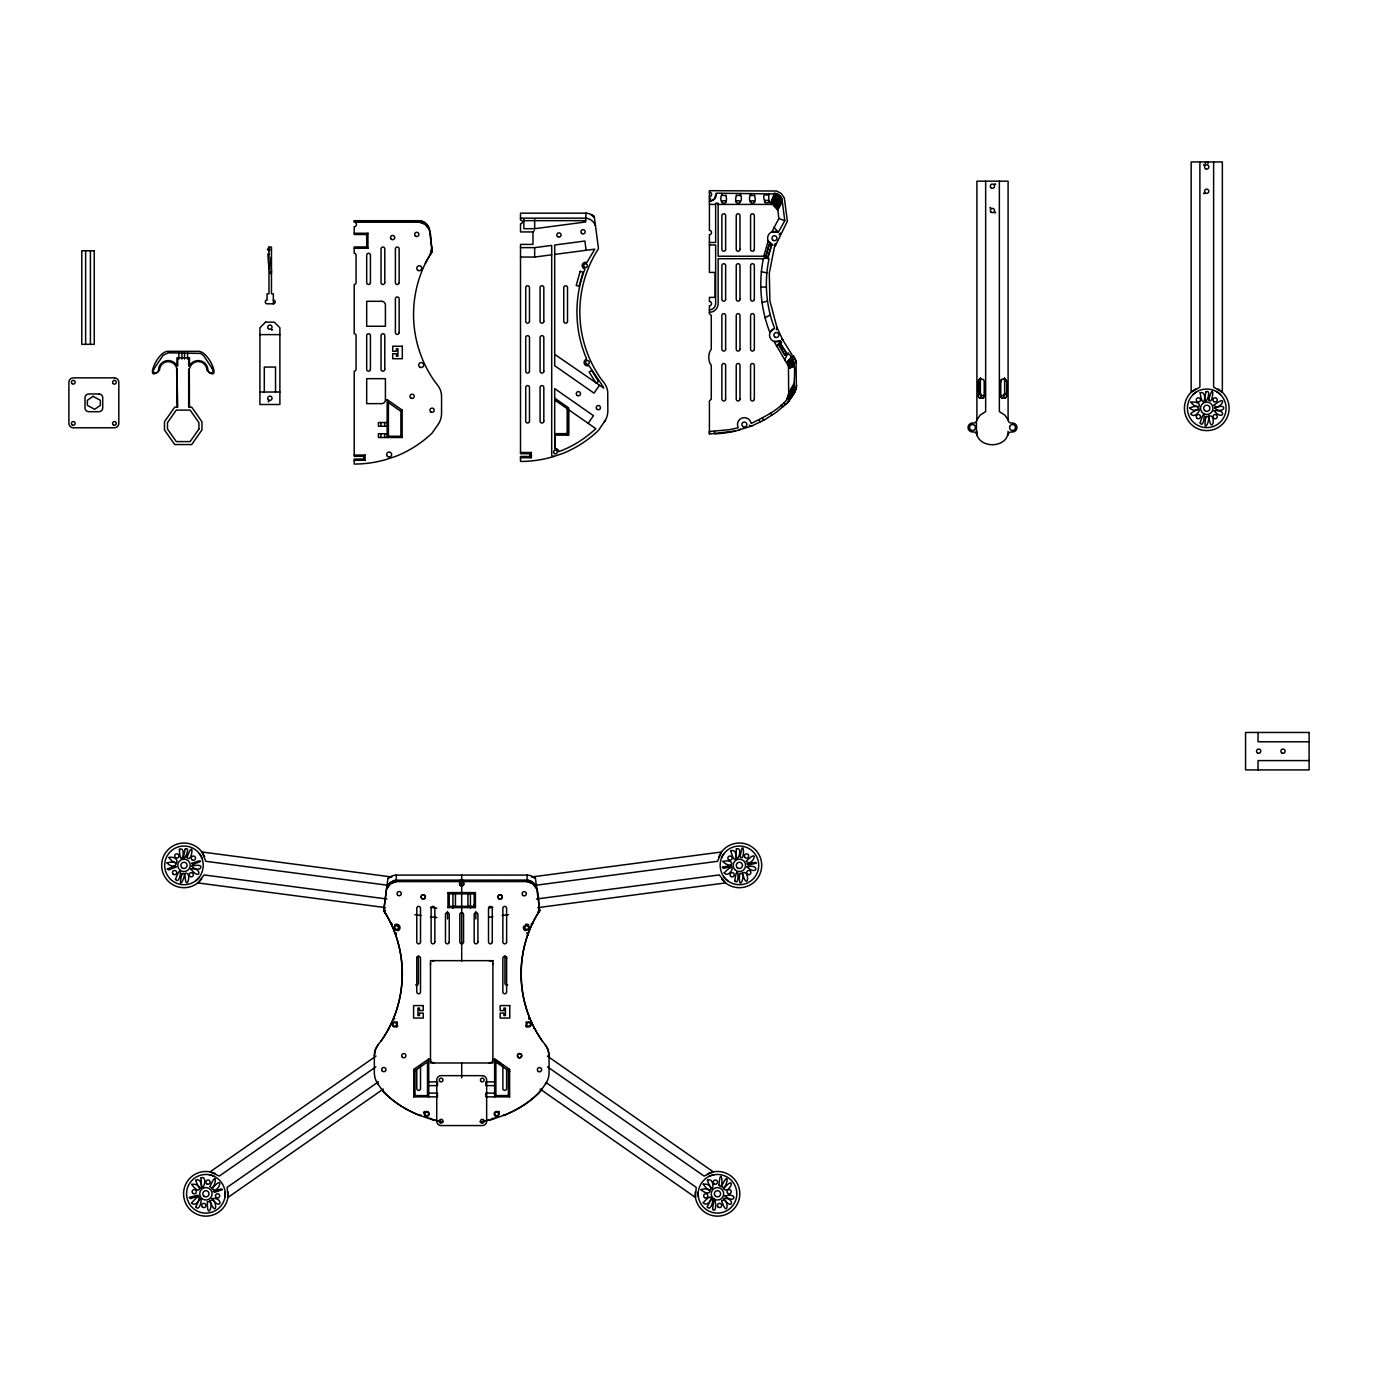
<?xml version="1.0" encoding="UTF-8"?>
<svg xmlns="http://www.w3.org/2000/svg" width="1378" height="1378" viewBox="0 0 1378 1378"><rect width="100%" height="100%" fill="white"/><g stroke="black" fill="none" stroke-linecap="round" stroke-linejoin="round"><path stroke-width="1.5" d="M176.97 407.113L176.66 368.047A8.733 8.733 0 0 0 159.503 370.303C144.208 384.634 156.834 350.959 168.116 351.338L198.294 351.338C209.577 350.959 222.202 384.634 206.907 370.303A8.733 8.733 0 0 0 189.733 368.047L188.683 369.7L188.683 407.113L191.68 407.113L201.929 421.72L201.929 429.953L191.697 444.56L174.713 444.56L164.482 429.953L164.482 421.72L174.73 407.113L177.728 407.113L176.832 368.563M189.441 365.049L189.441 357.815L176.97 357.815L176.97 365.067M430.349 254.499L431.71 247.54C430.522 238.807 432.21 221.806 419.412 220.721L354.215 220.721L354.215 222.22A2.239 2.239 0 0 1 356.454 224.459A2.239 2.239 0 0 1 354.215 226.715L354.215 234.501L366.686 234.501L367.943 233.261L354.215 233.261M537.833 913.855L539.194 906.879C538.006 898.163 539.694 881.162 526.896 880.077L395.538 880.197L389.922 882.867L386.77 887.294L383.704 910.6A116.579 116.579 0 0 1 380.931 1041.182L377.968 1044.886M554.697 399.982L595.847 428.696C585.082 438.548 572.611 446.644 558.865 451.605L558.641 450.899A3.376 3.376 0 0 0 555.248 448.591L554.697 435.155L568.666 435.155L568.666 407.905L554.697 398.156M725.827 195.194C729.393 207.492 716.87 204.788 722.124 193.471L722.124 195.469L725.861 195.469M736.472 195.469L740.227 195.469L740.227 193.471C745.102 204.685 732.528 207.578 736.438 195.194M754.524 195.194C758.089 207.492 745.567 204.788 750.821 193.471L750.821 195.469L754.576 195.469M765.031 202.377C760.432 189.423 769.372 198.139 768.924 193.471L768.7 202.583L765.272 202.79L765.031 200.378L768.769 200.378L768.769 202.377M786.597 399.689L788.698 393.574L788.457 366.1L774.074 341.503L780.413 340.728L781.533 342.657L778.363 344.638L784.943 355.231L788.13 353.25C797.259 361.243 794.021 374.523 794.176 384.979C789.973 404.908 767.684 415.191 751.217 423.459L750.872 422.374A6.856 6.856 0 0 0 742.208 417.999A6.856 6.856 0 0 0 737.833 426.663L738.108 427.748L729.892 429.626L709.412 431.521L709.463 434.018L735.507 431.004L751.372 426.147L764.29 419.997L776.331 412.246L787.303 403.031L794.262 392.868L796.363 387.218L796.036 361.329L782.842 340.039L776.968 327.499L769.889 300.748L769.303 273.085L775.073 243.837A2.67 2.67 0 0 1 775.263 246.007L787.389 221.203L784.323 197.915L781.188 193.471L776.589 191.025L709.412 190.681L709.412 230.384A2.119 2.119 0 0 1 711.53 232.503A2.119 2.119 0 0 1 709.412 234.622L709.412 272.431L715.027 272.431L715.027 297.39L709.412 297.39L709.412 301.506A2.119 2.119 0 0 1 711.53 303.625A2.119 2.119 0 0 1 709.412 305.744L709.412 313.633L711.272 315.493L711.272 349.185C707.913 353.543 707.913 361.053 711.272 365.411L711.272 399.103L709.412 400.981L709.412 434.018M374.334 1055.634L375.367 1049.76L378.244 1044.524A18.241 18.241 0 0 0 374.334 1055.669L374.334 1072.635A19.585 19.585 0 0 0 377.916 1083.969C390.715 1103.554 413.469 1114.647 435.586 1120.4M768.114 240.84L772.972 245.043L769.286 244.216L765.427 257.841L769.027 258.857C764.101 281.939 766.047 306.295 774.608 328.291L769.871 332.511C760.845 309.154 758.296 283.3 763.36 258.719M224.958 1197.189C226.836 1187.009 219.498 1176.502 209.301 1174.745M378.433 1081.799L227.163 1187.336L227.921 1197.465L383.291 1089.051M385.547 913.855L384.135 907.482M380.931 1041.2C408.146 1003.408 409.3 949.511 383.704 910.6L387.941 878.406L391.783 876.046A16.502 16.502 0 0 1 396.175 875.082L527.206 875.082L526.896 881.576L532.649 883.711L536.61 888.776M520.505 218.155L585.702 218.155L586.012 213.159L520.505 213.159L520.505 220.015A1.878 1.878 0 0 1 522.365 221.892A1.878 1.878 0 0 1 520.505 223.77L520.505 231.935L532.976 231.935L534.233 230.677M394.142 1016.93L394.573 1019.048A3.014 3.014 0 0 1 394.142 1016.93L394.125 1016.878M778.191 232.52L784.805 220.704L781.912 198.621L777.485 194.005L716.267 193.178L714.252 199.276L709.412 201.291M384.1 908.085L383.704 910.6L385.254 913.321M709.412 242.476L715.647 242.476L715.647 203.169L718.145 203.169L718.145 256.222L764.532 256.222L764.067 258.719L718.145 258.719L718.145 303.625A8.733 8.733 0 0 1 709.412 312.358M384.1 908.688L385.013 912.787M540.09 1089.051L695.477 1197.465L696.217 1187.336L546.721 1083.022M698.439 1197.189C696.545 1187.009 703.882 1176.502 714.08 1174.745M780.275 344.173L780.482 343.311L787.062 353.922L780.275 344.173L778.363 344.638M784.943 355.231L779.225 344.844M531.546 876.994L721.538 851.983L717.525 861.319L534.664 885.399M724.036 853.585C717.68 861.767 719.35 874.462 727.601 880.714M763.791 256.222L768.183 240.978M765.427 257.841L769.286 244.216M767.391 257.755L771.68 244.905L767.822 258.513L766.202 257.41M796.656 385.254A19.533 19.533 0 0 1 793.194 394.573L788.474 401.36L795.123 389.767M384.135 909.291L384.772 912.219M718.145 204.409L770.216 204.409L774.453 193.178M770.216 204.409L775.142 193.264M770.905 204.495L775.952 193.437M771.714 204.667L776.727 193.695M778.243 232.382L771.852 231.883L778.88 218.482L777.76 210.059L773.247 205.236L777.485 194.005M773.971 205.632L778.208 194.401M774.66 206.08L778.897 194.849M775.297 206.579L779.535 195.349M775.9 207.148L780.137 195.917M776.434 207.768L780.671 196.537M776.916 208.44L781.154 197.209M777.33 209.146L781.567 197.915M777.674 209.852L781.912 198.621M1008.093 431.297C1008.507 447.247 981.946 449.538 976.899 435.103A3.221 3.221 0 0 0 973.764 431.986L972.541 431.986A4.496 4.496 0 0 1 968.045 427.49A4.496 4.496 0 0 1 972.541 423.012L973.764 423.012A3.221 3.221 0 0 0 976.899 419.894L980.154 415.14L985.649 411.591L985.649 181.173M428.747 1058.941L428.747 1096.854L427.507 1095.596L427.507 1061.904L428.747 1058.941L413.779 1069.397L413.779 1096.854L437.481 1096.854L437.481 1093.116L428.747 1093.116M386.77 888.776L390.732 883.711L396.485 881.576L458.736 881.576L461.699 880.077L464.644 881.576L526.896 881.576M541.416 1089.567L540.744 1090.756M777.76 210.059L782.308 201.722M268.968 247.058L268.968 293.824L267.091 293.824L267.091 300.077A1.878 1.878 0 0 0 265.231 301.937A1.878 1.878 0 0 0 267.091 303.815L273.344 303.815L273.344 293.824L271.466 293.824L271.466 247.058L268.968 247.058L267.556 249.659L268.968 250.813M784.599 359.675L788.13 353.25M425.389 263.319L432.192 251.244L429.126 227.921M177.728 357.815L177.728 366.1L175.127 363.413A9.749 9.749 0 0 0 158.815 367.771L158.401 371.009A2.739 2.739 0 0 1 153.01 370.303L163.138 355.266L168.219 352.82L200.671 353.423L203.686 355.748L213.401 370.303A2.739 2.739 0 0 1 208.009 371.009L207.596 367.771A9.749 9.749 0 0 0 191.284 363.413L188.683 366.1L188.683 357.815M430.642 253.965L432.192 251.244L431.779 248.126M538.126 913.321L539.676 910.6L535.439 878.406L532.511 876.511M788.716 392.851L794.262 383.187A17.122 17.122 0 0 1 791.644 392.403L786.649 399.603M153.01 370.303L154.129 368.357M195.779 880.714C204.03 874.462 205.701 861.767 199.362 853.585M385.633 907.637L197.777 882.919L204.065 874.927L386.925 899.007M788.698 393.574L794.245 384.1M605.355 420.324L598.396 430.47A112.789 112.789 0 0 1 562.465 453.586L551.7 457.117A114.34 114.34 0 0 1 520.505 461.458L520.505 456.462L530.099 456.462L531.357 457.72L531.357 452.484L520.505 452.484M546.549 1082.264C534.044 1102.917 510.515 1114.475 487.795 1120.4M430.901 253.431L432.192 251.244L431.814 248.729M538.385 912.787L539.676 910.6L539.263 907.482M788.664 394.16L794.176 384.979M788.578 394.745L794.072 385.857M788.474 395.331L793.917 386.718M794.331 390.456L796.363 387.218M189.286 369.046L189.441 407.113M788.354 395.917L793.711 387.58M788.182 396.485L793.47 388.424M789.904 398.259L795.864 389.164M431.125 252.863L431.814 249.332M538.609 912.219L539.298 908.085M789.68 398.914L795.537 390.129M787.992 397.036L793.194 389.251M789.422 399.551L795.158 391.059M787.768 397.587L792.867 390.077M789.129 400.171L794.727 391.972M787.527 398.139L792.488 390.87M976.451 421.427L976.451 433.553M788.819 400.774L794.262 392.868M787.251 398.655L792.092 391.645M384.186 909.893L384.583 911.65M788.474 401.36L793.745 393.729M787.303 403.031L793.194 394.573M541.933 1089.051L539.59 1092.427A112.789 112.789 0 0 1 503.659 1115.543M599.344 385.495L594.004 393.143L554.697 365.704L554.697 245.008L584.892 241.029L586.115 250.279M588.165 423.339L593.487 415.691L554.697 388.63L554.697 433.657L567.168 433.657L568.425 434.897L568.425 409.559M776.434 346.533L780.654 341.227M978.328 381.827L980.378 379.329A2.498 1.43 -90 0 1 980.568 378.072A2.498 1.43 90 0 0 980.378 379.329L980.378 393.057A2.498 1.43 -90 0 0 981.808 395.555L984.822 395.555L982.772 398.053L979.758 398.053A2.498 1.43 -90 0 1 978.328 395.555L978.328 381.827A2.498 1.43 -90 0 1 979.758 379.329L982.772 379.329A2.498 1.43 -90 0 1 984.202 381.827L984.202 395.555A2.498 1.43 90 0 1 984.168 396.106M978.328 395.555L980.378 393.057M979.758 398.053L981.808 395.555A2.498 1.43 90 0 1 980.378 392.971M431.314 252.295L431.779 249.935M538.798 911.65L539.298 908.688M786.959 362.69L791.575 357.643M786.649 362.225L791.316 357.229M387.959 878.372L390.87 876.511M787.183 363.017L791.885 358.091A15.761 15.761 0 0 1 794.262 366.29L788.716 368.391L794.245 365.859M387.149 433.76L378.416 433.76L378.416 437.498L402.135 437.498L400.877 436.258L400.877 411.299L402.135 410.041L387.149 399.603L387.149 437.498L388.407 436.258L388.407 402.583L387.149 399.603M354.215 248.229L367.943 248.229L366.686 246.972L354.215 246.972L354.215 253.294A1.878 1.878 0 0 1 356.075 255.154L356.075 282.611A1.878 1.878 0 0 1 354.215 284.488L354.215 333.752A1.878 1.878 0 0 1 356.075 335.612L356.075 369.304A1.878 1.878 0 0 1 354.215 371.182L354.215 456.325L363.809 456.325L365.067 455.067L365.067 460.321L354.215 460.321M532.976 231.935L532.976 244.406L520.505 244.406L520.505 453.724L530.099 453.724L531.357 452.484M447.971 907.585L449.211 906.328L474.17 906.328L475.427 907.585L475.427 892.6L447.971 892.6L447.971 907.585L475.427 907.585M475.427 892.6L474.17 893.857L474.17 906.328M413.779 1096.854L415.019 1095.596L427.507 1095.596M508.361 1070.637L509.619 1069.397L494.633 1058.941L494.633 1096.854L495.891 1095.596L508.361 1095.579L509.619 1096.854L485.9 1096.854L485.9 1093.116L494.633 1093.116M787.458 363.499L792.316 358.831M787.716 363.999L792.712 359.606M787.94 364.515L793.073 360.399M1199.893 161.949L1199.893 387.132L1191.16 392.317L1191.16 161.949L1222.355 161.949L1222.355 392.317L1213.622 387.132L1213.622 161.949M1193.09 394.59C1200.359 387.218 1213.174 387.218 1220.443 394.59M788.147 365.032L793.366 361.191M376.039 1056.065L210.059 1171.886L219.309 1176.071L375.849 1066.865M413.521 1071.671L427.507 1061.904M788.302 365.566L793.642 362.018M431.486 251.709L431.71 250.538M538.953 911.065L539.263 909.291M547.342 1056.065L713.322 1171.886L704.072 1176.071L547.531 1066.865M785.15 354.37L786.201 353.715M788.457 366.1L793.849 362.862M765.031 317.818L770.216 314.976M788.56 366.651L794.021 363.706M788.647 367.203L794.159 364.55M788.698 367.754L794.228 365.411M394.659 924.776L395.348 924.483A3.376 3.376 0 0 1 398.69 924.914M761.948 302.643L767.408 301.093M482.644 1121.485L483.781 1121.244M480.044 1121.899L481.887 1121.606M523.864 219.136L523.864 228.696L534.664 228.696L585.702 221.961L585.702 219.136M520.505 247.644L534.664 247.644L551.7 245.405L551.7 454.619A1.74 1.74 0 0 0 554.059 456.342M520.505 257.049L534.664 257.049L551.7 254.809M554.697 254.413L594.779 249.142L586.839 262.561A3.376 3.376 0 0 0 582.446 264.369A3.376 3.376 0 0 0 584.255 268.779L584.944 269.072C573.679 297.734 574.35 330.909 586.718 359.107L586.029 359.417A3.376 3.376 0 0 0 584.41 363.895A3.376 3.376 0 0 0 588.888 365.532L602.117 385.151A15.141 15.141 0 0 1 603.702 388.045L554.697 354.335M536.455 899.007L719.316 874.927L725.603 882.919L537.764 907.637M488.639 907.895L492.893 907.327M488.639 917.3L492.893 916.732M502.178 915.509L508.534 914.665M760.708 287.227L766.271 286.986M709.412 204.409L715.647 204.409M523.864 220.652L585.702 220.652M429.126 229.42L425.165 224.356L419.412 222.22L357.16 222.22L354.215 220.721A3.738 3.738 0 0 1 356.85 221.824M709.412 244.974L715.647 244.974L715.647 303.625A6.235 6.235 0 0 1 709.412 309.861M268.968 249.556L271.466 249.556M268.968 254.172L267.849 254.172L268.968 269.52M270.209 272.017L271.466 272.017L270.743 257.462M270.209 272.637L271.466 272.637M270.209 273.516L271.466 273.516M259.925 334.613L279.889 334.613M1002.219 398.053A2.498 1.43 90 0 1 1000.79 395.555L1000.79 381.827A2.498 1.43 90 0 1 1002.219 379.329L1005.234 379.329A2.498 1.43 -90 0 1 1006.663 381.827L1006.663 395.555A2.498 1.43 90 0 1 1005.234 398.053L1002.219 398.053L1000.187 395.555A2.498 1.43 -90 0 1 999.808 395.469M259.925 392.024L279.889 392.024M1000.187 395.555L1003.201 395.555L1005.234 398.053M387.149 422.529L378.416 422.529L378.416 426.267L387.149 426.267M388.407 436.258L400.877 436.258M354.215 455.067L365.067 455.067M520.505 457.72L531.357 457.72M365.067 460.321L363.809 459.063L354.215 459.063L354.215 464.059A114.34 114.34 0 0 0 385.409 459.718L396.175 456.187A112.789 112.789 0 0 0 432.106 433.071L437.997 424.631A19.585 19.585 0 0 0 441.563 413.279L441.563 396.313A18.241 18.241 0 0 0 437.653 385.203L434.966 381.844A116.579 116.579 0 0 1 432.192 251.244L431.607 251.123M1309.1 741.777L1258.045 741.777L1258.045 732.459M1309.1 760.587L1258.045 760.587L1258.045 769.906M448.797 893.805L474.6 893.805M428.747 1081.885L437.481 1081.885L437.481 1085.623L428.747 1085.623M494.633 1081.885L485.9 1081.885L485.9 1085.623L494.633 1085.623M585.702 218.155L586.666 218.275A11.506 11.506 0 0 1 594.865 224.201L595.417 225.355L594.865 224.201M391.834 876.994L201.86 851.983L205.856 861.319L388.717 885.399M430.487 907.327L436.878 908.171M414.847 914.665L421.22 915.509M430.487 916.732L436.878 917.576M441.494 1121.606L442.872 1121.83M539.091 910.479L539.676 910.6A116.579 116.579 0 0 0 542.45 1041.2L545.412 1044.886M761.293 271.759L766.805 272.844M439.599 1121.244L440.753 1121.485M769.716 244.991L770.922 245.336M778.88 218.482L784.805 220.704M528.739 924.776L528.032 924.483A3.376 3.376 0 0 0 525.466 924.483M764.377 256.773L765.582 257.307M591.317 214.572L594.245 216.467L598.483 248.643A116.579 116.579 0 0 0 601.256 379.243L603.943 382.602A18.241 18.241 0 0 1 607.715 391.714L607.853 410.678A19.585 19.585 0 0 1 604.287 422.03M586.012 213.159A16.502 16.502 0 0 1 590.404 214.124L594.383 217.483M527.206 875.082A16.502 16.502 0 0 1 531.598 876.046L532.855 876.908M591.386 214.847L594.245 216.467M532.58 876.77L535.439 878.406M388.407 402.583L400.877 411.299M495.891 1060.078L501.127 1063.747M494.633 1058.941L495.891 1061.938L509.86 1071.671M767.942 241.581L768.976 242.339M447.971 892.6L449.211 893.857L449.211 906.328M413.779 1069.397L415.019 1070.637M393.195 1025.473L393.522 1025.835A1.878 1.878 0 0 0 396.571 1024.732A1.878 1.878 0 0 0 394.091 1022.648A1.878 1.878 0 0 0 393.522 1025.835M773.902 227.301L778.329 232.176M783.979 402.565L785.581 404.477M781.119 404.977L782.721 406.889M1006.663 381.827L1004.631 379.329A2.498 1.43 90 0 0 1004.441 378.072A2.498 1.43 -90 0 1 1004.631 379.329L1004.631 393.057A2.498 1.43 -90 0 1 1003.201 395.555A2.498 1.43 90 0 0 1004.631 393.057L1006.663 395.555M381.448 1089.051L383.807 1092.427A112.789 112.789 0 0 0 419.756 1115.543M539.194 909.893L539.676 910.6C514.097 949.511 515.234 1003.408 542.45 1041.2M377.916 1083.969L376.831 1082.264M770.526 413.021L771.869 415.123M382.636 1090.756L381.964 1089.567M212.264 368.357L213.401 370.303M762.447 418.102L763.533 420.359M759.071 419.722L760.139 421.961M1008.093 435.103A3.221 3.221 0 0 1 1011.228 431.986L1012.468 431.986A4.496 4.496 0 0 0 1016.964 427.49A4.496 4.496 0 0 0 1012.468 423.012L1011.228 423.012A3.221 3.221 0 0 1 1008.093 419.894L1004.855 415.14L999.36 411.591L999.36 181.173M396.175 875.082L396.485 881.576M549.047 1055.634L548.013 1049.76L545.137 1044.524A18.241 18.241 0 0 1 549.047 1055.669L549.047 1072.635A19.585 19.585 0 0 1 545.481 1083.969M714.39 431.417L714.665 433.898A114.34 114.34 0 0 0 735.507 431.004M1208.006 161.949L1208.006 163.603M1205.509 161.949L1205.509 163.551M1008.093 419.894L1008.093 181.173L976.899 181.173L976.899 419.894M979.396 378.743L979.396 393.781M976.899 431.297L976.899 435.103M754.421 202.377C756.315 200.154 748.771 200.154 750.665 202.377M740.072 202.377C741.967 200.154 734.422 200.154 736.317 202.377M725.706 202.377C727.618 200.154 720.057 200.154 721.969 202.377M567.168 408.698L567.168 433.657M554.697 435.155L554.697 448.591M536.059 886.14L536.059 887.639M535.525 885.227L535.525 886.726M534.905 884.383L534.905 885.882M534.664 219.291L534.664 228.696M534.664 247.644L534.664 257.049M534.216 883.591L534.216 885.089M533.458 882.867L533.458 884.366M532.649 882.213L532.649 883.711M531.77 881.644L531.77 883.126M530.84 881.145L530.84 882.643M530.099 453.724L530.099 456.462M529.875 880.731L529.875 882.23M528.876 880.421L528.876 881.92M527.86 880.197L527.86 881.696M509.619 1069.397L509.619 1096.854M508.361 1070.62L508.361 1095.596M506.622 957.073L506.622 991.884A1.878 1.878 0 0 1 504.744 993.745A1.878 1.878 0 0 1 502.867 991.884L502.867 958.192A1.878 1.878 0 0 1 504.744 956.315A1.878 1.878 0 0 1 506.622 958.192M506.622 1069.552L506.622 1088.499A1.878 1.878 0 0 1 504.744 1090.377A1.878 1.878 0 0 1 502.867 1088.499L502.867 1065.332M504.951 955.867L504.951 983.237A1.878 1.878 0 0 0 507.759 984.857M495.891 1061.904L495.891 1095.596M475.858 911.461L475.858 918.971M470.432 893.805L470.432 908.309M467.934 893.805L467.934 907.034M461.699 875.082L461.699 960.966M461.699 1062.8L461.699 1077.854M455.446 893.805L455.446 907.034M452.949 893.805L452.949 908.309M447.523 911.461L447.523 918.971M428.575 226.784L428.575 228.283M428.041 225.871L428.041 227.37M427.421 225.027L427.421 226.526M426.732 224.235L426.732 225.734M425.974 223.512L425.974 225.01M425.165 222.857L425.165 224.356M424.286 222.289L424.286 223.787M423.356 221.789L423.356 223.288M422.391 221.376L422.391 222.874M421.392 221.066L421.392 222.564M420.514 1065.332L420.514 1088.499A1.878 1.878 0 0 1 418.636 1090.377A1.878 1.878 0 0 1 416.776 1088.499L416.776 1069.552M420.376 220.842L420.376 222.34M419.412 220.721L419.412 222.22M418.43 955.867L418.43 983.237A1.878 1.878 0 0 1 415.622 984.857M416.776 957.073L416.776 991.884A1.878 1.878 0 0 0 418.636 993.745A1.878 1.878 0 0 0 420.514 991.884L420.514 958.192A1.878 1.878 0 0 0 418.636 956.315A1.878 1.878 0 0 0 416.776 958.192M415.019 1070.62L415.019 1095.596M402.135 410.041L402.135 437.498M395.538 880.197L395.538 881.696M394.504 880.421L394.504 881.92M393.505 880.731L393.505 882.23M392.541 881.145L392.541 882.643M391.61 881.644L391.61 883.126M390.732 882.213L390.732 883.711M389.922 882.867L389.922 884.366M389.164 883.591L389.164 885.089M388.475 884.383L388.475 885.882M387.855 885.227L387.855 886.726M387.321 886.14L387.321 887.639M384.651 422.529L384.651 426.267M384.651 433.76L384.651 437.498M380.914 422.529L380.914 426.267M380.914 433.76L380.914 437.498M367.943 233.261L367.943 248.229M366.686 234.501L366.686 246.972M363.809 456.325L363.809 459.063M275.531 392.024L275.531 367.065L264.3 367.065L264.3 392.024M187.58 352.82L187.58 359.072M184.514 352.82L184.514 359.072M181.896 352.82L181.896 359.072M178.83 352.82L178.83 359.072M90.414 250.762L90.414 344.345M85.625 250.762L85.625 344.345M268.968 401.756A3.617 3.617 0 0 1 268.107 401.394M272.465 329.686A3.617 3.617 0 0 1 271.724 330.272M273.344 300.077A1.878 1.878 0 0 1 275.204 301.937A1.878 1.878 0 0 1 273.344 303.815M752.009 425.836A2.463 2.463 0 0 1 749.374 425.147M771.818 244.561A6.856 6.856 0 0 1 768.114 235.586A6.856 6.856 0 0 1 777.106 231.9M779.276 341.244A6.856 6.856 0 0 1 770.164 337.937A6.856 6.856 0 0 1 773.471 328.825M740.193 429.161A2.584 2.584 0 0 1 738.97 430.108M793.452 355.937A18.241 18.241 0 0 1 796.484 363.275M709.412 192.179A2.239 2.239 0 0 1 711.651 194.436A2.239 2.239 0 0 1 709.412 196.675M716.267 194.436A6.856 6.856 0 0 1 711.186 201.05M492.893 1119.057A114.34 114.34 0 0 1 482.644 1121.451M440.753 1121.451A114.34 114.34 0 0 1 430.487 1119.057M525.449 930.701A3.376 3.376 0 0 1 523.64 926.292M526.723 1027.161A3.376 3.376 0 0 1 525.604 1025.835M525.896 1022.476A3.376 3.376 0 0 1 526.482 1021.821M498.87 1111.374A3.376 3.376 0 0 1 499.456 1112.029M495.253 1118.264A1.74 1.74 0 0 1 493.858 1118.213M399.31 925.534A3.376 3.376 0 0 1 399.327 929.633M398.707 930.271A3.376 3.376 0 0 1 397.932 930.701M397.777 1025.835A3.376 3.376 0 0 1 396.657 1027.161M396.898 1021.821A3.376 3.376 0 0 1 397.484 1022.476M423.546 1112.821A3.376 3.376 0 0 1 424.51 1111.374M429.523 1118.213A1.74 1.74 0 0 1 428.127 1118.264M707.999 1173.574A22.341 22.341 0 0 1 739.039 1187.974A22.341 22.341 0 0 1 719.454 1216.051A22.341 22.341 0 0 1 695.218 1191.884M517.473 1055.238A2.119 2.119 0 0 1 520.729 1054.015A2.119 2.119 0 0 1 520.712 1057.512A2.119 2.119 0 0 1 517.456 1056.254M709.274 1176.278A19.344 19.344 0 0 1 736.145 1188.749A19.344 19.344 0 0 1 719.195 1213.053A19.344 19.344 0 0 1 698.198 1192.142M228.162 1191.884A22.341 22.341 0 0 1 203.927 1216.051A22.341 22.341 0 0 1 184.342 1187.974A22.341 22.341 0 0 1 215.381 1173.574M225.182 1192.142A19.344 19.344 0 0 1 204.185 1213.053A19.344 19.344 0 0 1 187.236 1188.749A19.344 19.344 0 0 1 214.107 1176.278M201.722 878.957A22.341 22.341 0 0 1 167.548 880.456A22.341 22.341 0 0 1 172.009 846.523A22.341 22.341 0 0 1 204.65 856.823M199.362 877.149A19.344 19.344 0 0 1 169.752 878.441A19.344 19.344 0 0 1 173.611 849.055A19.344 19.344 0 0 1 201.877 857.96M718.73 856.823A22.341 22.341 0 0 1 751.372 846.523A22.341 22.341 0 0 1 755.85 880.456A22.341 22.341 0 0 1 721.659 878.957M721.504 857.96A19.344 19.344 0 0 1 749.77 849.055A19.344 19.344 0 0 1 753.628 878.441A19.344 19.344 0 0 1 724.036 877.149M1217.928 388.923A22.341 22.341 0 0 1 1223.871 422.633A22.341 22.341 0 0 1 1189.645 422.633A22.341 22.341 0 0 1 1195.587 388.923M1203.562 165.136A3.617 3.617 0 0 1 1204.148 164.378M1204.148 193.833A3.617 3.617 0 0 1 1203.562 193.092M1216.429 391.524A19.344 19.344 0 0 1 1221.58 420.703A19.344 19.344 0 0 1 1191.953 420.703A19.344 19.344 0 0 1 1197.086 391.524M504.296 1115.233A2.463 2.463 0 0 1 503.676 1115.353M492.652 1118.281A2.584 2.584 0 0 1 491.257 1119.504M474.17 905.053A1.878 1.878 0 0 1 474.721 903.727M420.962 1115.112A2.463 2.463 0 0 1 419.084 1115.233M432.141 1119.504A2.584 2.584 0 0 1 430.728 1118.281M448.66 903.727A1.878 1.878 0 0 1 449.211 905.053M489.138 960.655A3.738 3.738 0 0 1 491.016 961.155M492.756 963.429A3.738 3.738 0 0 1 492.893 964.393M491.791 1061.887A3.738 3.738 0 0 1 489.138 1062.989M492.893 1059.234A3.738 3.738 0 0 1 492.756 1060.216M459.046 881.179A3.738 3.738 0 0 1 464.334 881.179M430.487 964.393A3.738 3.738 0 0 1 430.625 963.429M432.365 961.155A3.738 3.738 0 0 1 434.242 960.655M434.242 1062.989A3.738 3.738 0 0 1 431.59 1061.887M430.625 1060.216A3.738 3.738 0 0 1 430.487 1059.234M995.002 183.618A3.617 3.617 0 0 1 995.571 184.359M995.571 212.315A3.617 3.617 0 0 1 995.002 213.056M989.886 207.94A3.617 3.617 0 0 1 990.627 207.372M1000.79 381.827A2.498 1.43 -90 0 1 1002.219 379.329M984.202 395.555A2.498 1.43 -90 0 1 982.772 398.053M527.705 934.456L527.55 935.404A2.67 2.67 0 0 0 526.982 932.699L527.705 934.456M191.68 1202.908C197.622 1209.746 205.253 1186.63 191.68 1202.908M195.71 1180.326C202.824 1200.29 203.634 1175.951 195.71 1180.326M209.99 1200.789C217.104 1220.753 217.913 1196.431 209.99 1200.789M212.16 1188.628C218.086 1195.467 225.716 1172.351 212.16 1188.628M700.885 1189.645C711.358 1198.774 714.235 1185.735 700.885 1189.645M703.245 1202.684C708.895 1209.763 717.456 1186.975 703.245 1202.684M707.465 1180.274C713.77 1200.496 715.561 1176.226 707.465 1180.274M712.598 1209.281C718.196 1215.809 714.769 1186.389 712.598 1209.281M718.903 1185.218C724.501 1191.763 721.073 1162.343 718.903 1185.218M721.624 1200.6C727.928 1220.839 729.72 1196.552 721.624 1200.6M723.571 1188.525C729.22 1195.604 737.781 1172.816 723.571 1188.525M724.931 1195.949C735.421 1205.078 738.281 1192.039 724.931 1195.949M395.71 934.129L395.831 935.404A2.67 2.67 0 0 1 396.192 932.958L395.71 934.129M529.29 1017.55L528.825 1019.048A3.014 3.014 0 0 0 529.238 1016.93L529.29 1017.55M777.003 328.153L776.537 329.652A3.014 3.014 0 0 0 776.951 327.533L777.003 328.153M167.358 868.829L168.512 869.983L176.401 866.9L175.264 866.228L167.358 868.829M168.891 857.478C178.985 870.534 180.294 855.187 168.891 857.478M175.471 879.336C180.552 886.399 183.395 857.874 175.471 879.336M179.398 849.382C180.277 871.757 187.477 845.592 179.398 849.382M181.948 873.91C176.195 896.165 189.423 869.673 181.948 873.91M185.203 849.158C179.45 871.43 192.679 844.921 185.203 849.158M184.876 873.635C185.737 896.01 192.937 869.845 184.876 873.635M186.995 857.392C192.093 864.454 194.918 835.946 186.995 857.392M190.836 869.018C200.964 882.127 202.153 866.676 190.836 869.018M191.611 863.351L192.765 864.506L200.654 861.422L199.517 860.75L191.611 863.351M722.761 861.422C732.838 871.034 736.283 858.132 722.761 861.422M724.225 872.774C729.548 880.094 739.142 857.719 724.225 872.774M730.822 850.881C736.196 871.378 739.09 847.194 730.822 850.881M734.767 880.835C740.055 887.604 737.971 858.063 734.767 880.835M740.227 856.651C745.515 863.438 743.448 833.897 740.227 856.651M742.38 872.894C747.772 893.375 750.648 869.208 742.38 872.894M746.239 861.216C751.561 868.536 761.138 846.161 746.239 861.216M746.945 866.883C757.004 876.494 760.449 863.593 746.945 866.883M975.538 427.49L975.124 428.989A2.997 2.997 0 0 1 970.612 429.798A2.997 2.997 0 0 1 970.612 425.199A2.997 2.997 0 0 1 975.124 425.991L975.538 427.49M1009.574 426.715L1009.867 428.989A2.997 2.997 0 0 0 1014.397 429.798A2.997 2.997 0 0 0 1014.397 425.199A2.997 2.997 0 0 0 1009.867 425.991L1009.574 426.715M1189.645 408.026C1198.343 415.725 1204.889 401.773 1189.645 408.026M1205.853 391.8C1201.995 414.347 1213.794 388.234 1205.853 391.8M1205.853 416.759C1201.995 439.306 1213.794 413.193 1205.853 416.759M1214.586 408.026C1223.302 415.725 1229.848 401.773 1214.586 408.026M189.372 1197.448L190.474 1198.653L198.501 1195.932L197.381 1195.208L189.372 1197.448M191.663 1184.391C201.154 1197.861 203.152 1182.6 191.663 1184.391M195.9 1206.87C200.654 1214.156 204.771 1185.786 195.9 1206.87M201.085 1177.863C200.93 1200.255 209.318 1174.435 201.085 1177.863M207.355 1201.84C207.062 1223.871 215.812 1198.843 207.355 1201.84M210.111 1186.475C214.865 1193.761 218.999 1165.392 210.111 1186.475M212.057 1198.602C221.548 1212.089 223.546 1196.81 212.057 1198.602M213.349 1191.178L214.434 1192.366L222.461 1189.645L221.358 1188.938L213.349 1191.178M703.297 1184.184C712.237 1198.05 714.837 1182.875 703.297 1184.184M707.31 1206.784C711.771 1214.259 717.042 1186.079 707.31 1206.784M721.59 1186.303C726.051 1193.779 731.322 1165.616 721.59 1186.303M723.76 1198.481C732.7 1212.33 735.301 1197.155 723.76 1198.481M167.065 862.886C174.696 871.654 182.998 858.683 167.065 862.886M191.8 866.142C199.448 874.909 207.751 861.956 191.8 866.142M722.434 867.124L723.416 868.416L731.649 866.383L730.598 865.573L722.434 867.124M736.386 848.917C734.336 871.223 744.895 846.213 736.386 848.917M739.659 873.669C737.592 895.976 748.151 870.965 739.659 873.669M747.169 863.868L748.151 865.16L756.384 863.128L755.333 862.318L747.169 863.868M1190.816 402.187C1199.532 413.021 1204.648 400.705 1190.816 402.187M1190.781 413.641C1195.105 421.599 1207.524 400.653 1190.781 413.641M1200.169 392.782C1202.839 413.813 1208.85 390.215 1200.169 392.782M1200.186 422.994C1204.527 430.401 1206.336 400.843 1200.186 422.994M1208.747 399.741C1213.105 407.147 1214.896 377.589 1208.747 399.741M1208.764 416.122C1211.417 437.136 1217.446 413.555 1208.764 416.122M1214.104 405.046C1218.428 413.004 1230.847 392.075 1214.104 405.046M1214.07 410.765C1222.786 421.599 1227.901 409.266 1214.07 410.765M580.207 271.345L576.211 285.453L579.087 286.262L583.083 272.172L580.207 271.345M388.579 1028.763L388.424 1029.056A2.498 2.498 0 0 1 389.251 1028.074L388.579 1028.763M780.551 233.33L779.173 234.622A2.67 2.67 0 0 0 780.551 233.33M532.838 922.726L531.15 924.121A2.67 2.67 0 0 0 532.838 922.726M198.932 429.006L190.13 441.58L176.281 441.58L167.479 429.006L167.479 422.667L176.281 410.11L190.13 410.11L198.932 422.667L198.932 429.006M265.541 322.142L259.925 327.757L259.925 404.495L279.889 404.495L279.889 327.757L274.274 322.142L265.541 322.142M93.032 396.33L87.365 400.309L87.365 405.356L94.686 409.318L100.353 405.356L100.353 400.309L93.032 396.33M591.644 370.406L589.112 371.991L595.968 383.015L598.5 381.43L591.644 370.406M710.531 198.639L709.412 198.794A4.375 4.375 0 0 0 710.531 198.639M94.255 250.762L81.767 250.762L81.767 344.345L94.255 344.345L94.255 250.762M381.654 301.3L366.686 301.3L366.686 326.259L385.409 326.259L385.409 305.038A3.738 3.738 0 0 0 381.654 301.3M402.307 346.222L392.696 346.222L392.696 351.218L396.433 351.218L396.433 348.72L397.932 348.72L397.932 356.213L396.433 356.213L396.433 353.715L392.696 353.715L392.696 358.711L402.307 358.711L402.307 346.222M114.443 377.865L73.275 377.865A4.375 4.375 0 0 0 68.9 382.24L68.9 423.425A4.375 4.375 0 0 0 73.275 427.783L114.443 427.783A4.375 4.375 0 0 0 118.818 423.425L118.818 382.24A4.375 4.375 0 0 0 114.443 377.865M385.409 378.674L366.686 378.674L366.686 403.633L381.654 403.633A3.738 3.738 0 0 0 385.409 399.878L385.409 378.674M98.975 393.97L88.743 393.97A3.738 3.738 0 0 0 85.005 397.708L85.005 407.94A3.738 3.738 0 0 0 88.743 411.695L98.975 411.695A3.738 3.738 0 0 0 102.713 407.94L102.713 397.708A3.738 3.738 0 0 0 98.975 393.97M1309.1 732.459L1245.557 732.459L1245.557 769.906L1309.1 769.906L1309.1 732.459M492.893 960.655L430.487 960.655L430.487 1062.989L492.893 1062.989L492.893 960.655M423.218 1005.578L413.607 1005.578L413.607 1018.066L423.218 1018.066L423.218 1013.071L419.463 1013.071L419.463 1015.569L417.965 1015.569L417.965 1008.076L419.463 1008.076L419.463 1010.574L423.218 1010.574L423.218 1005.578M509.774 1005.578L500.18 1005.578L500.18 1010.574L503.917 1010.574L503.917 1008.076L505.416 1008.076L505.416 1015.569L503.917 1015.569L503.917 1013.071L500.18 1013.071L500.18 1018.066L509.774 1018.066L509.774 1005.578M482.283 1075.65L441.098 1075.65A4.375 4.375 0 0 0 436.74 1080.025L436.74 1121.192A4.375 4.375 0 0 0 441.098 1125.568L482.283 1125.568A4.375 4.375 0 0 0 486.658 1121.192L486.658 1080.025A4.375 4.375 0 0 0 482.283 1075.65M391.92 924.018L390.542 922.726A2.67 2.67 0 0 0 391.92 924.018M534.13 1028.074L533.854 1027.902A2.498 2.498 0 0 1 534.957 1029.056L534.13 1028.074M782.325 339.109L782.101 338.885A2.498 2.498 0 0 1 782.67 339.66L782.325 339.109M754.334 249.366L754.334 215.674A1.878 1.878 0 0 0 752.457 213.797A1.878 1.878 0 0 0 750.579 215.674L750.579 249.366A1.878 1.878 0 0 0 752.457 251.227A1.878 1.878 0 0 0 754.334 249.366M754.334 299.267L754.334 265.575A1.878 1.878 0 0 0 752.457 263.715A1.878 1.878 0 0 0 750.579 265.575L750.579 299.267A1.878 1.878 0 0 0 752.457 301.145A1.878 1.878 0 0 0 754.334 299.267M754.334 349.185L754.334 315.493A1.878 1.878 0 0 0 752.457 313.633A1.878 1.878 0 0 0 750.579 315.493L750.579 349.185A1.878 1.878 0 0 0 752.457 351.063A1.878 1.878 0 0 0 754.334 349.185M754.334 399.103L754.334 365.411A1.878 1.878 0 0 0 752.457 363.534A1.878 1.878 0 0 0 750.579 365.411L750.579 399.103A1.878 1.878 0 0 0 752.457 400.981A1.878 1.878 0 0 0 754.334 399.103M739.986 249.366L739.986 215.674A1.878 1.878 0 0 0 738.108 213.797A1.878 1.878 0 0 0 736.231 215.674L736.231 249.366A1.878 1.878 0 0 0 738.108 251.227A1.878 1.878 0 0 0 739.986 249.366M739.986 299.267L739.986 265.575A1.878 1.878 0 0 0 738.108 263.715A1.878 1.878 0 0 0 736.231 265.575L736.231 299.267A1.878 1.878 0 0 0 738.108 301.145A1.878 1.878 0 0 0 739.986 299.267M739.986 349.185L739.986 315.493A1.878 1.878 0 0 0 738.108 313.633A1.878 1.878 0 0 0 736.231 315.493L736.231 349.185A1.878 1.878 0 0 0 738.108 351.063A1.878 1.878 0 0 0 739.986 349.185M739.986 399.103L739.986 365.411A1.878 1.878 0 0 0 738.108 363.534A1.878 1.878 0 0 0 736.231 365.411L736.231 399.103A1.878 1.878 0 0 0 738.108 400.981A1.878 1.878 0 0 0 739.986 399.103M725.638 249.366L725.638 215.674A1.878 1.878 0 0 0 723.76 213.797A1.878 1.878 0 0 0 721.883 215.674L721.883 249.366A1.878 1.878 0 0 0 723.76 251.227A1.878 1.878 0 0 0 725.638 249.366M725.638 299.267L725.638 265.575A1.878 1.878 0 0 0 723.76 263.715A1.878 1.878 0 0 0 721.883 265.575L721.883 299.267A1.878 1.878 0 0 0 723.76 301.145A1.878 1.878 0 0 0 725.638 299.267M725.638 349.185L725.638 315.493A1.878 1.878 0 0 0 723.76 313.633A1.878 1.878 0 0 0 721.883 315.493L721.883 349.185A1.878 1.878 0 0 0 723.76 351.063A1.878 1.878 0 0 0 725.638 349.185M725.638 399.103L725.638 365.411A1.878 1.878 0 0 0 723.76 363.534A1.878 1.878 0 0 0 721.883 365.411L721.883 399.103A1.878 1.878 0 0 0 723.76 400.981A1.878 1.878 0 0 0 725.638 399.103M567.512 321.315L567.512 287.623A1.878 1.878 0 0 0 565.635 285.746A1.878 1.878 0 0 0 563.757 287.623L563.757 321.315A1.878 1.878 0 0 0 565.635 323.193A1.878 1.878 0 0 0 567.512 321.315M543.828 321.315L543.828 287.623A1.878 1.878 0 0 0 541.95 285.746A1.878 1.878 0 0 0 540.073 287.623L540.073 321.315A1.878 1.878 0 0 0 541.95 323.193A1.878 1.878 0 0 0 543.828 321.315M543.828 371.233L543.828 337.541A1.878 1.878 0 0 0 541.95 335.664A1.878 1.878 0 0 0 540.073 337.541L540.073 371.233A1.878 1.878 0 0 0 541.95 373.093A1.878 1.878 0 0 0 543.828 371.233M543.828 421.151L543.828 387.459A1.878 1.878 0 0 0 541.95 385.582A1.878 1.878 0 0 0 540.073 387.459L540.073 421.151A1.878 1.878 0 0 0 541.95 423.012A1.878 1.878 0 0 0 543.828 421.151M529.479 321.315L529.479 287.623A1.878 1.878 0 0 0 527.602 285.746A1.878 1.878 0 0 0 525.724 287.623L525.724 321.315A1.878 1.878 0 0 0 527.602 323.193A1.878 1.878 0 0 0 529.479 321.315M529.479 371.233L529.479 337.541A1.878 1.878 0 0 0 527.602 335.664A1.878 1.878 0 0 0 525.724 337.541L525.724 371.233A1.878 1.878 0 0 0 527.602 373.093A1.878 1.878 0 0 0 529.479 371.233M529.479 421.151L529.479 387.459A1.878 1.878 0 0 0 527.602 385.582A1.878 1.878 0 0 0 525.724 387.459L525.724 421.151A1.878 1.878 0 0 0 527.602 423.012A1.878 1.878 0 0 0 529.479 421.151M506.622 941.966L506.622 908.274A1.878 1.878 0 0 0 504.744 906.397A1.878 1.878 0 0 0 502.867 908.274L502.867 941.966A1.878 1.878 0 0 0 504.744 943.844A1.878 1.878 0 0 0 506.622 941.966M492.273 941.966L492.273 908.274A1.878 1.878 0 0 0 490.396 906.397A1.878 1.878 0 0 0 488.518 908.274L488.518 941.966A1.878 1.878 0 0 0 490.396 943.844A1.878 1.878 0 0 0 492.273 941.966M477.908 941.966L477.908 914.51A1.878 1.878 0 0 0 476.047 912.632A1.878 1.878 0 0 0 474.17 914.51L474.17 941.966A1.878 1.878 0 0 0 476.047 943.844A1.878 1.878 0 0 0 477.908 941.966M463.559 941.966L463.559 914.51A1.878 1.878 0 0 0 461.699 912.632A1.878 1.878 0 0 0 459.821 914.51L459.821 941.966A1.878 1.878 0 0 0 461.699 943.844A1.878 1.878 0 0 0 463.559 941.966M449.211 941.966L449.211 914.51A1.878 1.878 0 0 0 447.333 912.632A1.878 1.878 0 0 0 445.473 914.51L445.473 941.966A1.878 1.878 0 0 0 447.333 943.844A1.878 1.878 0 0 0 449.211 941.966M434.862 941.966L434.862 908.274A1.878 1.878 0 0 0 432.985 906.397A1.878 1.878 0 0 0 431.125 908.274L431.125 941.966A1.878 1.878 0 0 0 432.985 943.844A1.878 1.878 0 0 0 434.862 941.966M420.514 941.966L420.514 908.274A1.878 1.878 0 0 0 418.636 906.397A1.878 1.878 0 0 0 416.776 908.274L416.776 941.966A1.878 1.878 0 0 0 418.636 943.844A1.878 1.878 0 0 0 420.514 941.966M399.138 282.611L399.138 248.918A1.878 1.878 0 0 0 397.26 247.041A1.878 1.878 0 0 0 395.383 248.918L395.383 282.611A1.878 1.878 0 0 0 397.26 284.488A1.878 1.878 0 0 0 399.138 282.611M399.138 332.529L399.138 298.837A1.878 1.878 0 0 0 397.26 296.959A1.878 1.878 0 0 0 395.383 298.837L395.383 332.529A1.878 1.878 0 0 0 397.26 334.406A1.878 1.878 0 0 0 399.138 332.529M384.789 282.611L384.789 248.918A1.878 1.878 0 0 0 382.912 247.041A1.878 1.878 0 0 0 381.034 248.918L381.034 282.611A1.878 1.878 0 0 0 382.912 284.488A1.878 1.878 0 0 0 384.789 282.611M384.789 369.304L384.789 335.612A1.878 1.878 0 0 0 382.912 333.752A1.878 1.878 0 0 0 381.034 335.612L381.034 369.304A1.878 1.878 0 0 0 382.912 371.182A1.878 1.878 0 0 0 384.789 369.304M370.424 282.611L370.424 255.154A1.878 1.878 0 0 0 368.563 253.294A1.878 1.878 0 0 0 366.686 255.154L366.686 282.611A1.878 1.878 0 0 0 368.563 284.488A1.878 1.878 0 0 0 370.424 282.611M370.424 369.304L370.424 335.612A1.878 1.878 0 0 0 368.563 333.752A1.878 1.878 0 0 0 366.686 335.612L366.686 369.304A1.878 1.878 0 0 0 368.563 371.182A1.878 1.878 0 0 0 370.424 369.304M268.4 328.636A2.119 2.119 0 0 0 271.966 327.671A2.119 2.119 0 0 0 269.365 325.087A2.119 2.119 0 0 0 268.4 328.636M268.4 399.758A2.119 2.119 0 0 0 271.966 398.81A2.119 2.119 0 0 0 269.365 396.209A2.119 2.119 0 0 0 268.4 399.758M113.117 383.566A1.878 1.878 0 0 0 116.252 382.722A1.878 1.878 0 0 0 113.961 380.431A1.878 1.878 0 0 0 113.117 383.566M71.949 383.566A1.878 1.878 0 0 0 75.084 382.722A1.878 1.878 0 0 0 72.776 380.431A1.878 1.878 0 0 0 71.949 383.566M72.328 425.044A1.878 1.878 0 0 0 75.135 423.425A1.878 1.878 0 0 0 72.328 421.789A1.878 1.878 0 0 0 72.328 425.044M113.513 425.044A1.878 1.878 0 0 0 116.32 423.425A1.878 1.878 0 0 0 113.513 421.789A1.878 1.878 0 0 0 113.513 425.044M772.937 240.203A2.498 2.498 0 0 0 776.934 238.566A2.498 2.498 0 0 0 773.506 235.931A2.498 2.498 0 0 0 772.937 240.203M774.694 336.887A2.498 2.498 0 0 0 778.811 335.577A2.498 2.498 0 0 0 775.625 332.649A2.498 2.498 0 0 0 774.694 336.887M743.104 426.68A2.498 2.498 0 0 0 746.842 424.51A2.498 2.498 0 0 0 743.104 422.357A2.498 2.498 0 0 0 743.104 426.68M522.951 895.424A2.119 2.119 0 0 0 526.344 894.029A2.119 2.119 0 0 0 523.433 891.79A2.119 2.119 0 0 0 522.951 895.424M498.836 898.577A2.119 2.119 0 0 0 502.229 897.181A2.119 2.119 0 0 0 499.301 894.942A2.119 2.119 0 0 0 498.836 898.577M538.402 1071.516A2.119 2.119 0 0 0 541.606 1069.69A2.119 2.119 0 0 0 538.419 1067.847A2.119 2.119 0 0 0 538.402 1071.516M518.386 1057.374A2.119 2.119 0 0 0 521.711 1055.806A2.119 2.119 0 0 0 518.696 1053.705A2.119 2.119 0 0 0 518.386 1057.374M525.604 929.082A1.878 1.878 0 0 0 528.601 927.842A1.878 1.878 0 0 0 526.034 925.861A1.878 1.878 0 0 0 525.604 929.082M527.585 1025.938A1.878 1.878 0 0 0 530.53 1024.56A1.878 1.878 0 0 0 527.86 1022.7A1.878 1.878 0 0 0 527.585 1025.938M495.701 1115.491A1.878 1.878 0 0 0 498.509 1113.872A1.878 1.878 0 0 0 495.701 1112.253A1.878 1.878 0 0 0 495.701 1115.491M460.373 885.141A1.878 1.878 0 0 0 463.508 884.297A1.878 1.878 0 0 0 461.199 882.006A1.878 1.878 0 0 0 460.373 885.141M398.07 895.459A2.119 2.119 0 0 0 401.274 893.65A2.119 2.119 0 0 0 398.104 891.773A2.119 2.119 0 0 0 398.07 895.459M422.202 898.628A2.119 2.119 0 0 0 425.406 896.82A2.119 2.119 0 0 0 422.236 894.959A2.119 2.119 0 0 0 422.202 898.628M382.464 1071.206A2.119 2.119 0 0 0 385.926 1069.948A2.119 2.119 0 0 0 383.118 1067.588A2.119 2.119 0 0 0 382.464 1071.206M402.428 1057.288A2.119 2.119 0 0 0 405.873 1056.03A2.119 2.119 0 0 0 403.065 1053.67A2.119 2.119 0 0 0 402.428 1057.288M395.503 929.082A1.878 1.878 0 0 0 398.5 927.842A1.878 1.878 0 0 0 395.917 925.861A1.878 1.878 0 0 0 395.503 929.082M425.819 1115.491A1.878 1.878 0 0 0 428.627 1113.872A1.878 1.878 0 0 0 425.819 1112.253A1.878 1.878 0 0 0 425.819 1115.491M581.757 233.485A2.119 2.119 0 0 0 585.15 232.072A2.119 2.119 0 0 0 582.239 229.833A2.119 2.119 0 0 0 581.757 233.485M557.642 236.654A2.119 2.119 0 0 0 561.035 235.242A2.119 2.119 0 0 0 558.107 233.02A2.119 2.119 0 0 0 557.642 236.654M597.139 409.369A2.119 2.119 0 0 0 600.464 407.802A2.119 2.119 0 0 0 597.449 405.7A2.119 2.119 0 0 0 597.139 409.369M577.193 395.452A2.119 2.119 0 0 0 580.517 393.884A2.119 2.119 0 0 0 577.503 391.783A2.119 2.119 0 0 0 577.193 395.452M584.41 267.16A1.878 1.878 0 0 0 587.407 265.92A1.878 1.878 0 0 0 584.84 263.939A1.878 1.878 0 0 0 584.41 267.16M586.391 364.016A1.878 1.878 0 0 0 589.336 362.638A1.878 1.878 0 0 0 586.666 360.778A1.878 1.878 0 0 0 586.391 364.016M554.507 453.569A1.878 1.878 0 0 0 557.315 451.95A1.878 1.878 0 0 0 554.507 450.33A1.878 1.878 0 0 0 554.507 453.569M714.183 1183.857A2.119 2.119 0 0 0 717.507 1182.307A2.119 2.119 0 0 0 714.493 1180.205A2.119 2.119 0 0 0 714.183 1183.857M704.589 1197.62A2.119 2.119 0 0 0 707.913 1196.052A2.119 2.119 0 0 0 704.899 1193.951A2.119 2.119 0 0 0 704.589 1197.62M713.907 1198.912A6.235 6.235 0 0 0 723.691 1194.33A6.235 6.235 0 0 0 714.82 1188.146A6.235 6.235 0 0 0 713.907 1198.912M718.334 1207.197A2.119 2.119 0 0 0 721.659 1205.647A2.119 2.119 0 0 0 718.644 1203.545A2.119 2.119 0 0 0 718.334 1207.197M727.928 1193.451A2.119 2.119 0 0 0 731.253 1191.901A2.119 2.119 0 0 0 728.239 1189.8A2.119 2.119 0 0 0 727.928 1193.451M715.682 1196.345A3.118 3.118 0 0 0 720.591 1194.054A3.118 3.118 0 0 0 716.147 1190.971A3.118 3.118 0 0 0 715.682 1196.345M216.208 1197.499A2.119 2.119 0 0 0 219.67 1196.242A2.119 2.119 0 0 0 216.863 1193.882A2.119 2.119 0 0 0 216.208 1197.499M206.614 1183.754A2.119 2.119 0 0 0 210.076 1182.496A2.119 2.119 0 0 0 207.268 1180.119A2.119 2.119 0 0 0 206.614 1183.754M201.894 1198.567A6.235 6.235 0 0 0 212.057 1194.881A6.235 6.235 0 0 0 203.789 1187.922A6.235 6.235 0 0 0 201.894 1198.567M192.868 1193.331A2.119 2.119 0 0 0 196.331 1192.091A2.119 2.119 0 0 0 193.523 1189.714A2.119 2.119 0 0 0 192.868 1193.331M202.463 1207.094A2.119 2.119 0 0 0 205.925 1205.836A2.119 2.119 0 0 0 203.117 1203.476A2.119 2.119 0 0 0 202.463 1207.094M203.91 1196.173A3.118 3.118 0 0 0 208.974 1194.347A3.118 3.118 0 0 0 204.84 1190.868A3.118 3.118 0 0 0 203.91 1196.173M189.94 876.46A2.119 2.119 0 0 0 193.333 875.047A2.119 2.119 0 0 0 190.422 872.808A2.119 2.119 0 0 0 189.94 876.46M192.128 859.838A2.119 2.119 0 0 0 195.521 858.425A2.119 2.119 0 0 0 192.61 856.186A2.119 2.119 0 0 0 192.128 859.838M180.208 870.31A6.235 6.235 0 0 0 190.198 866.176A6.235 6.235 0 0 0 181.62 859.596A6.235 6.235 0 0 0 180.208 870.31M175.506 857.65A2.119 2.119 0 0 0 178.899 856.238A2.119 2.119 0 0 0 175.988 853.998A2.119 2.119 0 0 0 175.506 857.65M173.318 874.272A2.119 2.119 0 0 0 176.711 872.86A2.119 2.119 0 0 0 173.8 870.62A2.119 2.119 0 0 0 173.318 874.272M182.103 867.847A3.118 3.118 0 0 0 187.098 865.78A3.118 3.118 0 0 0 182.809 862.49A3.118 3.118 0 0 0 182.103 867.847M498.836 898.611A2.119 2.119 0 0 0 502.229 897.199A2.119 2.119 0 0 0 499.301 894.959A2.119 2.119 0 0 0 498.836 898.611M728.686 859.838A2.119 2.119 0 0 0 732.08 858.425A2.119 2.119 0 0 0 729.151 856.186A2.119 2.119 0 0 0 728.686 859.838M730.874 876.46A2.119 2.119 0 0 0 734.267 875.047A2.119 2.119 0 0 0 731.339 872.808A2.119 2.119 0 0 0 730.874 876.46M735.576 870.31A6.235 6.235 0 0 0 745.567 866.176A6.235 6.235 0 0 0 736.989 859.596A6.235 6.235 0 0 0 735.576 870.31M747.496 874.272A2.119 2.119 0 0 0 750.889 872.86A2.119 2.119 0 0 0 747.961 870.62A2.119 2.119 0 0 0 747.496 874.272M745.309 857.65A2.119 2.119 0 0 0 748.702 856.238A2.119 2.119 0 0 0 745.774 853.998A2.119 2.119 0 0 0 745.309 857.65M737.471 867.847A3.118 3.118 0 0 0 742.466 865.78A3.118 3.118 0 0 0 738.177 862.49A3.118 3.118 0 0 0 737.471 867.847M1205.629 168.788A2.119 2.119 0 0 0 1208.816 166.945A2.119 2.119 0 0 0 1205.629 165.102A2.119 2.119 0 0 0 1205.629 168.788M1205.233 192.799A2.119 2.119 0 0 0 1208.764 191.783A2.119 2.119 0 0 0 1206.112 189.234A2.119 2.119 0 0 0 1205.233 192.799M1213.639 401.394A2.119 2.119 0 0 0 1217.187 400.43A2.119 2.119 0 0 0 1214.604 397.829A2.119 2.119 0 0 0 1213.639 401.394M1197.327 401.721A2.119 2.119 0 0 0 1200.496 399.878A2.119 2.119 0 0 0 1197.327 398.053A2.119 2.119 0 0 0 1197.327 401.721M1203.649 413.676A6.235 6.235 0 0 0 1213.002 408.267A6.235 6.235 0 0 0 1203.649 402.858A6.235 6.235 0 0 0 1203.649 413.676M1197.327 418.481A2.119 2.119 0 0 0 1200.496 416.656A2.119 2.119 0 0 0 1197.327 414.812A2.119 2.119 0 0 0 1197.327 418.481M1214.087 418.481A2.119 2.119 0 0 0 1217.274 416.656A2.119 2.119 0 0 0 1214.087 414.812A2.119 2.119 0 0 0 1214.087 418.481M1204.561 410.472A3.118 3.118 0 0 0 1209.781 409.077A3.118 3.118 0 0 0 1205.957 405.253A3.118 3.118 0 0 0 1204.561 410.472M410.902 398.035A2.119 2.119 0 0 0 414.227 396.485A2.119 2.119 0 0 0 411.212 394.384A2.119 2.119 0 0 0 410.902 398.035M391.352 239.255A2.119 2.119 0 0 0 394.745 237.843A2.119 2.119 0 0 0 391.834 235.604A2.119 2.119 0 0 0 391.352 239.255M415.467 236.086A2.119 2.119 0 0 0 418.86 234.673A2.119 2.119 0 0 0 415.949 232.434A2.119 2.119 0 0 0 415.467 236.086M417.741 270.243A2.498 2.498 0 0 0 421.737 268.607A2.498 2.498 0 0 0 418.309 265.954A2.498 2.498 0 0 0 417.741 270.243M430.849 411.97A2.119 2.119 0 0 0 434.173 410.403A2.119 2.119 0 0 0 431.159 408.301A2.119 2.119 0 0 0 430.849 411.97M419.739 367.116A2.498 2.498 0 0 0 423.666 365.291A2.498 2.498 0 0 0 420.118 362.81A2.498 2.498 0 0 0 419.739 367.116M387.494 456.411A2.498 2.498 0 0 0 391.593 455.067A2.498 2.498 0 0 0 388.372 452.173A2.498 2.498 0 0 0 387.494 456.411M525.225 929.599A2.498 2.498 0 0 0 529.221 927.962A2.498 2.498 0 0 0 525.793 925.31A2.498 2.498 0 0 0 525.225 929.599M527.223 1026.472A2.498 2.498 0 0 0 531.15 1024.646A2.498 2.498 0 0 0 527.602 1022.166A2.498 2.498 0 0 0 527.223 1026.472M495.391 1116.059A2.498 2.498 0 0 0 499.129 1113.906A2.498 2.498 0 0 0 495.391 1111.736A2.498 2.498 0 0 0 495.391 1116.059M460.097 885.399A2.239 2.239 0 0 0 463.869 884.4A2.239 2.239 0 0 0 461.113 881.644A2.239 2.239 0 0 0 460.097 885.399M395.124 929.599A2.498 2.498 0 0 0 399.12 927.945A2.498 2.498 0 0 0 395.675 925.327A2.498 2.498 0 0 0 395.124 929.599M393.385 1026.524A2.498 2.498 0 0 0 397.226 1024.543A2.498 2.498 0 0 0 393.574 1022.218A2.498 2.498 0 0 0 393.385 1026.524M425.509 1116.059A2.498 2.498 0 0 0 429.247 1113.906A2.498 2.498 0 0 0 425.509 1111.736A2.498 2.498 0 0 0 425.509 1116.059M439.771 1081.334A1.878 1.878 0 0 0 442.906 1080.507A1.878 1.878 0 0 0 440.615 1078.216A1.878 1.878 0 0 0 439.771 1081.334M480.956 1081.334A1.878 1.878 0 0 0 484.091 1080.507A1.878 1.878 0 0 0 481.8 1078.216A1.878 1.878 0 0 0 480.956 1081.334M481.353 1122.812A1.878 1.878 0 0 0 484.16 1121.192A1.878 1.878 0 0 0 481.353 1119.573A1.878 1.878 0 0 0 481.353 1122.812M440.168 1122.812A1.878 1.878 0 0 0 442.975 1121.192A1.878 1.878 0 0 0 440.168 1119.573A1.878 1.878 0 0 0 440.168 1122.812M421.978 898.611A2.119 2.119 0 0 0 425.371 897.199A2.119 2.119 0 0 0 422.443 894.959A2.119 2.119 0 0 0 421.978 898.611M990.971 212.04A2.119 2.119 0 0 0 994.503 211.006A2.119 2.119 0 0 0 991.85 208.474A2.119 2.119 0 0 0 990.971 212.04M991.385 188.011A2.119 2.119 0 0 0 994.554 186.168A2.119 2.119 0 0 0 991.385 184.325A2.119 2.119 0 0 0 991.385 188.011M1257.597 753.025A2.119 2.119 0 0 0 1260.784 751.182A2.119 2.119 0 0 0 1257.597 749.339A2.119 2.119 0 0 0 1257.597 753.025M1281.936 753.025A2.119 2.119 0 0 0 1285.123 751.182A2.119 2.119 0 0 0 1281.936 749.339A2.119 2.119 0 0 0 1281.936 753.025"/></g></svg>
